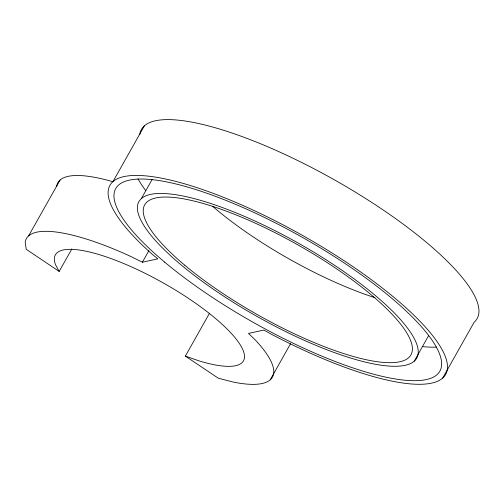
<?xml version="1.0" encoding="UTF-8"?>
<svg xmlns="http://www.w3.org/2000/svg" width="504" height="504" viewBox="0 0 504 504"><rect width="100%" height="100%" fill="white"/><g stroke="black" fill="none" stroke-linecap="round" stroke-linejoin="round"><path stroke-width="0.76" d="M28.627 235.866L60.083 180.035M209.532 313.217L185.359 356.108L218.289 378.208L233.497 382.126A141.17 37.252 29.4 0 0 255.679 340.37L248.485 333.421L263.888 330.063L270.535 333.793A192.654 50.835 29.4 0 0 443.451 352.283A192.654 50.835 29.4 0 0 199.345 188.439A192.654 50.835 29.4 0 0 152.788 254.766L157.79 258.848L142.38 262.212L130.423 256.297A141.17 37.252 29.4 0 0 25.2 242.317L26.252 249.316L59.176 271.417L71.839 248.951M112.953 181.629L144.409 125.805M141.378 198.57L152.164 179.424M142.38 262.212L148.907 250.633M270.226 379.821L290.556 343.741M414.244 361.154A159.44 42.071 29.4 0 0 238.411 213.809A159.44 42.071 29.4 0 0 180.779 264.619A159.44 42.071 29.4 0 0 414.244 361.154L428.495 335.866M442.669 378.094L474.125 322.264A192.654 50.835 29.4 0 0 333.125 179.128A192.654 50.835 29.4 0 0 139.734 134.606M185.359 356.108L198.815 360.807A107.95 28.489 29.4 0 0 236.433 339.419A107.95 28.489 29.4 0 0 122.749 263.119A107.95 28.489 29.4 0 0 55.459 264.594L59.176 271.417M56.656 186.486A141.17 37.252 29.4 0 1 113.129 181.805M374.907 297.662A152.794 40.32 29.4 0 1 212.852 206.52M436.546 347.124A186.014 49.083 29.4 0 1 422.528 346.594M145.7 190.569A186.014 49.083 29.4 0 1 138.008 178.857M164.6 262.08A186.014 49.083 29.4 0 0 436.981 374.705A186.014 49.083 29.4 0 0 231.846 202.797A186.014 49.083 29.4 0 0 164.6 262.08M184.817 265.255A152.794 40.32 29.4 0 0 408.561 357.771A152.794 40.32 29.4 0 0 240.055 216.556A152.794 40.32 29.4 0 0 184.817 265.255"/></g></svg>
